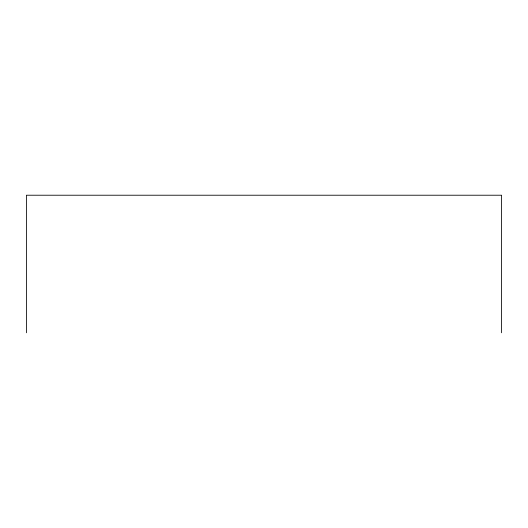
<?xml version="1.0" encoding="UTF-8"?>
<svg xmlns="http://www.w3.org/2000/svg" width="528" height="528" viewBox="0 0 528 528"><rect width="100%" height="100%" fill="white"/><g stroke="black" fill="none" stroke-linecap="round" stroke-linejoin="round"><path stroke-width="0.79" d="M501.6 332.779L501.6 195.221L26.4 195.221L26.4 332.779"/></g></svg>
